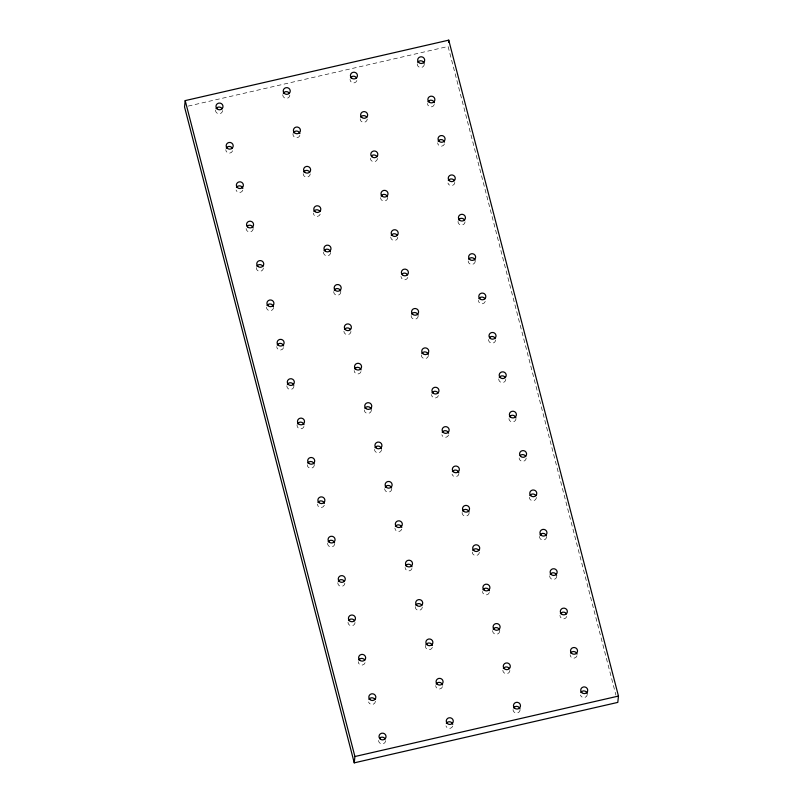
<?xml version="1.0" encoding="UTF-8"?>
<svg xmlns="http://www.w3.org/2000/svg" width="803" height="803" viewBox="0 0 803 803"><rect width="100%" height="100%" fill="white"/><g stroke="black" fill="none" stroke-linecap="round" stroke-linejoin="round"><path stroke-width="0.6" stroke-dasharray="4.01 3.01" d="M188.203 106.096L448.084 46.474L615.911 695.107M289.823 95.065A3.523 3.373 6 0 1 285.788 98.307A3.523 3.373 6 0 1 282.927 94.011M222.582 110.493A3.523 3.373 6 0 1 218.546 113.735A3.523 3.373 6 0 1 215.686 109.439M299.88 135.316A3.523 3.373 6 0 1 295.524 137.594A3.523 3.373 6 0 1 293.115 133.398M232.639 150.743A3.523 3.373 6 0 1 225.733 149.689M310.209 173.829A3.523 3.373 6 0 1 306.626 177.112A3.523 3.373 6 0 1 303.173 173.649M242.827 190.13A3.523 3.373 6 0 1 236.032 189.95M320.256 214.08A3.523 3.373 6 0 1 313.361 213.026M253.156 228.634A3.523 3.373 6 0 1 249.572 231.916A3.523 3.373 6 0 1 246.119 228.453M330.585 252.594A3.523 3.373 6 0 1 326.54 255.836A3.523 3.373 6 0 1 323.689 251.54M263.344 268.021A3.523 3.373 6 0 1 259.299 271.253A3.523 3.373 6 0 1 256.448 266.967M340.773 291.981A3.523 3.373 6 0 1 336.738 295.213A3.523 3.373 6 0 1 333.877 290.927M273.532 307.398A3.523 3.373 6 0 1 269.949 310.681A3.523 3.373 6 0 1 266.496 307.218M350.961 331.358A3.523 3.373 6 0 1 347.378 334.64A3.523 3.373 6 0 1 343.925 331.177M283.589 347.649A3.523 3.373 6 0 1 276.684 346.595M361.019 371.608A3.523 3.373 6 0 1 354.123 370.554M293.908 386.163A3.523 3.373 6 0 1 289.873 389.405A3.523 3.373 6 0 1 287.012 385.109M371.347 410.122A3.523 3.373 6 0 1 367.764 413.404A3.523 3.373 6 0 1 364.311 409.942M303.966 426.413A3.523 3.373 6 0 1 299.609 428.692A3.523 3.373 6 0 1 297.2 424.496M381.535 449.499A3.523 3.373 6 0 1 377.952 452.782A3.523 3.373 6 0 1 374.499 449.319M314.294 464.927A3.523 3.373 6 0 1 310.711 468.209A3.523 3.373 6 0 1 307.258 464.746M391.723 488.886A3.523 3.373 6 0 1 388.14 492.169A3.523 3.373 6 0 1 384.687 488.706M324.342 505.177A3.523 3.373 6 0 1 317.446 504.123M401.781 529.137A3.523 3.373 6 0 1 394.875 528.083M334.67 543.691A3.523 3.373 6 0 1 330.625 546.933A3.523 3.373 6 0 1 327.775 542.637M411.969 568.514A3.523 3.373 6 0 1 405.063 567.46M344.858 583.078A3.523 3.373 6 0 1 340.823 586.31A3.523 3.373 6 0 1 337.963 582.024M422.288 607.028A3.523 3.373 6 0 1 418.253 610.27A3.523 3.373 6 0 1 415.392 605.974M355.046 622.455A3.523 3.373 6 0 1 351.463 625.738A3.523 3.373 6 0 1 348.01 622.275M432.345 647.278A3.523 3.373 6 0 1 427.989 649.557A3.523 3.373 6 0 1 425.58 645.361M365.104 662.706A3.523 3.373 6 0 1 358.198 661.652M442.533 686.665A3.523 3.373 6 0 1 435.638 685.611M375.433 701.22A3.523 3.373 6 0 1 368.497 701.912M452.721 726.042A3.523 3.373 6 0 1 445.926 725.872M385.621 740.597A3.523 3.373 6 0 1 382.037 743.879A3.523 3.373 6 0 1 378.584 740.416M424.275 64.22A3.523 3.373 6 0 1 420.24 67.462A3.523 3.373 6 0 1 417.379 63.176M356.903 80.521A3.523 3.373 6 0 1 349.998 79.467M434.333 104.48A3.523 3.373 6 0 1 427.427 103.426M367.222 119.035A3.523 3.373 6 0 1 363.639 122.307A3.523 3.373 6 0 1 360.186 118.844M444.521 143.857A3.523 3.373 6 0 1 437.625 142.804M377.42 158.412A3.523 3.373 6 0 1 373.837 161.694A3.523 3.373 6 0 1 370.374 158.231M454.849 182.371A3.523 3.373 6 0 1 447.913 183.064M387.608 197.799A3.523 3.373 6 0 1 384.025 201.071A3.523 3.373 6 0 1 380.572 197.608M465.037 221.748A3.523 3.373 6 0 1 460.992 224.991A3.523 3.373 6 0 1 458.142 220.695M397.796 237.176A3.523 3.373 6 0 1 394.213 240.458A3.523 3.373 6 0 1 390.76 236.995M475.225 261.136A3.523 3.373 6 0 1 471.642 264.408A3.523 3.373 6 0 1 468.189 260.945M407.844 277.426A3.523 3.373 6 0 1 400.948 276.373M485.283 301.386A3.523 3.373 6 0 1 478.377 300.332M418.172 315.94A3.523 3.373 6 0 1 414.137 319.182A3.523 3.373 6 0 1 411.277 314.886M495.602 339.9A3.523 3.373 6 0 1 491.566 343.132A3.523 3.373 6 0 1 488.706 338.846M428.36 355.317A3.523 3.373 6 0 1 424.325 358.56A3.523 3.373 6 0 1 421.465 354.274M505.8 379.277A3.523 3.373 6 0 1 501.755 382.519A3.523 3.373 6 0 1 498.894 378.223M438.418 395.578A3.523 3.373 6 0 1 431.512 394.524M515.988 418.664A3.523 3.373 6 0 1 512.404 421.936A3.523 3.373 6 0 1 508.951 418.473M448.606 434.955A3.523 3.373 6 0 1 441.811 434.774M526.176 458.041A3.523 3.373 6 0 1 522.592 461.323A3.523 3.373 6 0 1 519.139 457.861M458.935 473.469A3.523 3.373 6 0 1 451.999 474.161M536.364 497.428A3.523 3.373 6 0 1 532.78 500.701A3.523 3.373 6 0 1 529.328 497.238M469.123 512.846A3.523 3.373 6 0 1 465.078 516.088A3.523 3.373 6 0 1 462.217 511.792M546.552 536.805A3.523 3.373 6 0 1 542.517 540.048A3.523 3.373 6 0 1 539.656 535.752M479.311 552.233A3.523 3.373 6 0 1 475.727 555.505A3.523 3.373 6 0 1 472.274 552.042M556.74 576.183A3.523 3.373 6 0 1 552.705 579.425A3.523 3.373 6 0 1 549.844 575.139M489.368 592.484A3.523 3.373 6 0 1 482.462 591.43M566.798 616.443A3.523 3.373 6 0 1 559.892 615.389M499.687 630.997A3.523 3.373 6 0 1 495.652 634.229A3.523 3.373 6 0 1 492.791 629.943M576.986 655.82A3.523 3.373 6 0 1 570.09 654.766M509.885 670.375A3.523 3.373 6 0 1 506.302 673.657A3.523 3.373 6 0 1 502.849 670.194M587.314 694.334A3.523 3.373 6 0 1 580.378 695.027M520.073 709.762A3.523 3.373 6 0 1 516.49 713.034A3.523 3.373 6 0 1 513.037 709.571"/><path stroke-width="1.2" d="M185.202 100.606L184.539 106.929L354.253 762.85L617.798 702.394L618.461 696.071L448.747 40.15L185.202 100.606L354.916 756.526L354.253 762.85M448.526 42.258L448.747 40.15M354.916 756.526L618.461 696.071M283.298 93.208A3.523 3.373 6 0 1 289.391 93.369M216.047 108.636A3.523 3.373 6 0 1 222.15 108.796M293.486 132.595A3.523 3.373 6 0 1 299.91 133.579M226.245 148.013A3.523 3.373 6 0 1 232.338 148.174M303.675 171.972A3.523 3.373 6 0 1 309.767 172.133M236.433 187.4A3.523 3.373 6 0 1 242.857 188.384M313.863 211.36A3.523 3.373 6 0 1 319.955 211.52M247.194 226.095A3.523 3.373 6 0 1 253.055 227.761M324.051 250.737A3.523 3.373 6 0 1 330.485 251.72M256.809 266.164A3.523 3.373 6 0 1 262.902 266.325M334.239 290.124A3.523 3.373 6 0 1 340.673 291.098M266.998 305.541A3.523 3.373 6 0 1 273.432 306.525M344.437 329.501A3.523 3.373 6 0 1 350.53 329.662M277.186 344.929A3.523 3.373 6 0 1 283.62 345.912M354.625 368.878A3.523 3.373 6 0 1 361.049 369.862M287.384 384.306A3.523 3.373 6 0 1 293.808 385.289M364.813 408.265A3.523 3.373 6 0 1 371.237 409.249M297.572 423.693A3.523 3.373 6 0 1 303.996 424.677M375.001 447.642A3.523 3.373 6 0 1 381.435 448.626M307.76 463.07A3.523 3.373 6 0 1 314.184 464.054M385.189 487.03A3.523 3.373 6 0 1 391.623 488.013M317.948 502.457A3.523 3.373 6 0 1 324.382 503.431M395.377 526.407A3.523 3.373 6 0 1 401.811 527.39M328.136 541.834A3.523 3.373 6 0 1 334.57 542.818M405.565 565.794A3.523 3.373 6 0 1 411.999 566.777M338.324 581.221A3.523 3.373 6 0 1 344.417 581.372M415.763 605.171A3.523 3.373 6 0 1 421.856 605.332M348.512 620.599A3.523 3.373 6 0 1 354.615 620.759M425.951 644.558A3.523 3.373 6 0 1 432.375 645.542M358.71 659.976A3.523 3.373 6 0 1 364.803 660.136M436.139 683.935A3.523 3.373 6 0 1 442.573 684.919M368.898 699.363A3.523 3.373 6 0 1 374.991 699.523M446.327 723.322A3.523 3.373 6 0 1 452.762 724.296M379.658 738.057A3.523 3.373 6 0 1 385.179 738.901M417.741 62.363A3.523 3.373 6 0 1 424.175 63.347M350.499 77.791A3.523 3.373 6 0 1 356.592 77.951M427.939 101.75A3.523 3.373 6 0 1 434.363 102.734M360.688 117.178A3.523 3.373 6 0 1 366.79 117.338M438.127 141.127A3.523 3.373 6 0 1 444.551 142.111M371.458 155.872A3.523 3.373 6 0 1 376.978 156.715M448.315 180.514A3.523 3.373 6 0 1 454.408 180.675M381.074 195.942A3.523 3.373 6 0 1 387.498 196.916M458.503 219.892A3.523 3.373 6 0 1 464.596 220.052M391.262 235.319A3.523 3.373 6 0 1 397.355 235.48M468.691 259.279A3.523 3.373 6 0 1 475.125 260.262M402.022 274.014A3.523 3.373 6 0 1 407.543 274.857M478.879 298.656A3.523 3.373 6 0 1 484.982 298.816M411.638 314.083A3.523 3.373 6 0 1 418.072 315.067M489.649 337.36A3.523 3.373 6 0 1 495.17 338.204M421.826 353.461A3.523 3.373 6 0 1 428.26 354.444M499.265 377.42A3.523 3.373 6 0 1 505.358 377.581M432.024 392.848A3.523 3.373 6 0 1 438.117 393.008M509.453 416.807A3.523 3.373 6 0 1 515.877 417.781M442.212 432.225A3.523 3.373 6 0 1 448.636 433.208M520.214 455.502A3.523 3.373 6 0 1 525.734 456.345M452.4 471.612A3.523 3.373 6 0 1 458.824 472.596M529.829 495.571A3.523 3.373 6 0 1 535.922 495.722M462.588 510.989A3.523 3.373 6 0 1 469.022 511.973M540.017 534.949A3.523 3.373 6 0 1 546.452 535.932M472.776 550.376A3.523 3.373 6 0 1 478.869 550.537M550.206 574.326A3.523 3.373 6 0 1 556.64 575.309M482.964 589.753A3.523 3.373 6 0 1 489.398 590.737M560.404 613.713A3.523 3.373 6 0 1 566.496 613.873M493.162 629.14A3.523 3.373 6 0 1 499.586 630.114M570.592 653.09A3.523 3.373 6 0 1 577.016 654.074M503.351 668.518A3.523 3.373 6 0 1 509.443 668.678M580.78 692.477A3.523 3.373 6 0 1 587.214 693.461M513.539 707.905A3.523 3.373 6 0 1 519.963 708.878M284.192 93.309A3.523 3.373 6 0 0 290.114 91.954A3.523 3.373 6 0 0 285.878 87.708A3.523 3.373 6 0 0 284.192 93.309M216.951 108.736A3.523 3.373 6 0 0 222.873 107.371A3.523 3.373 6 0 0 218.637 103.135A3.523 3.373 6 0 0 216.951 108.736M294.38 132.686A3.523 3.373 6 0 0 300.302 131.331A3.523 3.373 6 0 0 296.066 127.095A3.523 3.373 6 0 0 294.38 132.686M227.139 148.113A3.523 3.373 6 0 0 233.061 146.758A3.523 3.373 6 0 0 228.825 142.512A3.523 3.373 6 0 0 227.139 148.113M304.578 172.073A3.523 3.373 6 0 0 310.49 170.718A3.523 3.373 6 0 0 306.254 166.472A3.523 3.373 6 0 0 304.578 172.073M237.337 187.5A3.523 3.373 6 0 0 243.249 186.135A3.523 3.373 6 0 0 239.013 181.9A3.523 3.373 6 0 0 237.337 187.5M314.766 211.45A3.523 3.373 6 0 0 320.678 210.095A3.523 3.373 6 0 0 316.452 205.859A3.523 3.373 6 0 0 314.766 211.45M247.525 226.878A3.523 3.373 6 0 0 253.437 225.523A3.523 3.373 6 0 0 249.211 221.277A3.523 3.373 6 0 0 247.525 226.878M324.954 250.837A3.523 3.373 6 0 0 330.866 249.472A3.523 3.373 6 0 0 326.64 245.236A3.523 3.373 6 0 0 324.954 250.837M257.713 266.255A3.523 3.373 6 0 0 263.625 264.9A3.523 3.373 6 0 0 259.399 260.664A3.523 3.373 6 0 0 257.713 266.255M335.142 290.214A3.523 3.373 6 0 0 341.054 288.859A3.523 3.373 6 0 0 336.828 284.613A3.523 3.373 6 0 0 335.142 290.214M267.901 305.642A3.523 3.373 6 0 0 273.813 304.287A3.523 3.373 6 0 0 269.587 300.041A3.523 3.373 6 0 0 267.901 305.642M345.33 329.601A3.523 3.373 6 0 0 351.252 328.236A3.523 3.373 6 0 0 347.016 324A3.523 3.373 6 0 0 345.33 329.601M278.089 345.019A3.523 3.373 6 0 0 284.001 343.664A3.523 3.373 6 0 0 279.775 339.428A3.523 3.373 6 0 0 278.089 345.019M355.518 368.978A3.523 3.373 6 0 0 361.44 367.623A3.523 3.373 6 0 0 357.205 363.378A3.523 3.373 6 0 0 355.518 368.978M288.277 384.406A3.523 3.373 6 0 0 294.199 383.051A3.523 3.373 6 0 0 289.963 378.805A3.523 3.373 6 0 0 288.277 384.406M365.716 408.366A3.523 3.373 6 0 0 371.628 407.001A3.523 3.373 6 0 0 367.393 402.765A3.523 3.373 6 0 0 365.716 408.366M298.465 423.783A3.523 3.373 6 0 0 304.387 422.428A3.523 3.373 6 0 0 300.151 418.192A3.523 3.373 6 0 0 298.465 423.783M375.904 447.743A3.523 3.373 6 0 0 381.816 446.388A3.523 3.373 6 0 0 377.591 442.142A3.523 3.373 6 0 0 375.904 447.743M308.663 463.17A3.523 3.373 6 0 0 314.575 461.815A3.523 3.373 6 0 0 310.339 457.569A3.523 3.373 6 0 0 308.663 463.17M386.092 487.12A3.523 3.373 6 0 0 392.005 485.765A3.523 3.373 6 0 0 387.779 481.529A3.523 3.373 6 0 0 386.092 487.12M318.851 502.548A3.523 3.373 6 0 0 324.763 501.192A3.523 3.373 6 0 0 320.538 496.957A3.523 3.373 6 0 0 318.851 502.548M396.28 526.507A3.523 3.373 6 0 0 402.193 525.152A3.523 3.373 6 0 0 397.967 520.906A3.523 3.373 6 0 0 396.28 526.507M329.039 541.935A3.523 3.373 6 0 0 334.951 540.58A3.523 3.373 6 0 0 330.726 536.334A3.523 3.373 6 0 0 329.039 541.935M406.469 565.884A3.523 3.373 6 0 0 412.381 564.529A3.523 3.373 6 0 0 408.155 560.293A3.523 3.373 6 0 0 406.469 565.884M339.227 581.312A3.523 3.373 6 0 0 345.139 579.957A3.523 3.373 6 0 0 340.914 575.711A3.523 3.373 6 0 0 339.227 581.312M416.657 605.271A3.523 3.373 6 0 0 422.579 603.916A3.523 3.373 6 0 0 418.343 599.67A3.523 3.373 6 0 0 416.657 605.271M349.415 620.699A3.523 3.373 6 0 0 355.338 619.334A3.523 3.373 6 0 0 351.102 615.098A3.523 3.373 6 0 0 349.415 620.699M426.845 644.648A3.523 3.373 6 0 0 432.767 643.293A3.523 3.373 6 0 0 428.531 639.058A3.523 3.373 6 0 0 426.845 644.648M359.603 660.076A3.523 3.373 6 0 0 365.526 658.721A3.523 3.373 6 0 0 361.29 654.475A3.523 3.373 6 0 0 359.603 660.076M437.043 684.036A3.523 3.373 6 0 0 442.955 682.68A3.523 3.373 6 0 0 438.719 678.435A3.523 3.373 6 0 0 437.043 684.036M369.802 699.463A3.523 3.373 6 0 0 375.714 698.098A3.523 3.373 6 0 0 371.478 693.862A3.523 3.373 6 0 0 369.802 699.463M447.231 723.413A3.523 3.373 6 0 0 453.143 722.058A3.523 3.373 6 0 0 448.917 717.822A3.523 3.373 6 0 0 447.231 723.413M379.99 738.84A3.523 3.373 6 0 0 385.902 737.485A3.523 3.373 6 0 0 381.676 733.239A3.523 3.373 6 0 0 379.99 738.84M418.644 62.463A3.523 3.373 6 0 0 424.556 61.108A3.523 3.373 6 0 0 420.33 56.862A3.523 3.373 6 0 0 418.644 62.463M351.403 77.891A3.523 3.373 6 0 0 357.315 76.536A3.523 3.373 6 0 0 353.089 72.29A3.523 3.373 6 0 0 351.403 77.891M428.832 101.84A3.523 3.373 6 0 0 434.754 100.485A3.523 3.373 6 0 0 430.518 96.25A3.523 3.373 6 0 0 428.832 101.84M361.591 117.268A3.523 3.373 6 0 0 367.513 115.913A3.523 3.373 6 0 0 363.277 111.677A3.523 3.373 6 0 0 361.591 117.268M439.02 141.228A3.523 3.373 6 0 0 444.942 139.873A3.523 3.373 6 0 0 440.706 135.627A3.523 3.373 6 0 0 439.02 141.228M371.779 156.655A3.523 3.373 6 0 0 377.701 155.3A3.523 3.373 6 0 0 373.465 151.054A3.523 3.373 6 0 0 371.779 156.655M449.218 180.605A3.523 3.373 6 0 0 455.13 179.25A3.523 3.373 6 0 0 450.895 175.014A3.523 3.373 6 0 0 449.218 180.605M381.977 196.032A3.523 3.373 6 0 0 387.889 194.677A3.523 3.373 6 0 0 383.653 190.431A3.523 3.373 6 0 0 381.977 196.032M459.406 219.992A3.523 3.373 6 0 0 465.318 218.637A3.523 3.373 6 0 0 461.093 214.391A3.523 3.373 6 0 0 459.406 219.992M392.165 235.42A3.523 3.373 6 0 0 398.077 234.054A3.523 3.373 6 0 0 393.851 229.819A3.523 3.373 6 0 0 392.165 235.42M469.594 259.369A3.523 3.373 6 0 0 475.506 258.014A3.523 3.373 6 0 0 471.281 253.778A3.523 3.373 6 0 0 469.594 259.369M402.353 274.797A3.523 3.373 6 0 0 408.265 273.442A3.523 3.373 6 0 0 404.039 269.196A3.523 3.373 6 0 0 402.353 274.797M479.782 298.756A3.523 3.373 6 0 0 485.695 297.401A3.523 3.373 6 0 0 481.469 293.155A3.523 3.373 6 0 0 479.782 298.756M412.541 314.184A3.523 3.373 6 0 0 418.453 312.819A3.523 3.373 6 0 0 414.228 308.583A3.523 3.373 6 0 0 412.541 314.184M489.971 338.133A3.523 3.373 6 0 0 495.893 336.778A3.523 3.373 6 0 0 491.657 332.542A3.523 3.373 6 0 0 489.971 338.133M422.729 353.561A3.523 3.373 6 0 0 428.641 352.206A3.523 3.373 6 0 0 424.416 347.96A3.523 3.373 6 0 0 422.729 353.561M500.159 377.52A3.523 3.373 6 0 0 506.081 376.165A3.523 3.373 6 0 0 501.845 371.919A3.523 3.373 6 0 0 500.159 377.52M432.917 392.948A3.523 3.373 6 0 0 438.839 391.583A3.523 3.373 6 0 0 434.604 387.347A3.523 3.373 6 0 0 432.917 392.948M510.357 416.898A3.523 3.373 6 0 0 516.269 415.542A3.523 3.373 6 0 0 512.033 411.297A3.523 3.373 6 0 0 510.357 416.898M443.105 432.325A3.523 3.373 6 0 0 449.028 430.97A3.523 3.373 6 0 0 444.792 426.724A3.523 3.373 6 0 0 443.105 432.325M520.545 456.285A3.523 3.373 6 0 0 526.457 454.92A3.523 3.373 6 0 0 522.231 450.684A3.523 3.373 6 0 0 520.545 456.285M453.304 471.702A3.523 3.373 6 0 0 459.216 470.347A3.523 3.373 6 0 0 454.98 466.111A3.523 3.373 6 0 0 453.304 471.702M530.733 495.662A3.523 3.373 6 0 0 536.645 494.307A3.523 3.373 6 0 0 532.419 490.061A3.523 3.373 6 0 0 530.733 495.662M463.492 511.089A3.523 3.373 6 0 0 469.404 509.734A3.523 3.373 6 0 0 465.178 505.488A3.523 3.373 6 0 0 463.492 511.089M540.921 535.049A3.523 3.373 6 0 0 546.833 533.684A3.523 3.373 6 0 0 542.607 529.448A3.523 3.373 6 0 0 540.921 535.049M473.68 550.467A3.523 3.373 6 0 0 479.592 549.111A3.523 3.373 6 0 0 475.366 544.876A3.523 3.373 6 0 0 473.68 550.467M551.109 574.426A3.523 3.373 6 0 0 557.021 573.071A3.523 3.373 6 0 0 552.795 568.825A3.523 3.373 6 0 0 551.109 574.426M483.868 589.854A3.523 3.373 6 0 0 489.78 588.499A3.523 3.373 6 0 0 485.554 584.253A3.523 3.373 6 0 0 483.868 589.854M561.297 613.803A3.523 3.373 6 0 0 567.219 612.448A3.523 3.373 6 0 0 562.983 608.212A3.523 3.373 6 0 0 561.297 613.803M494.056 629.231A3.523 3.373 6 0 0 499.978 627.876A3.523 3.373 6 0 0 495.742 623.64A3.523 3.373 6 0 0 494.056 629.231M571.495 653.19A3.523 3.373 6 0 0 577.407 651.835A3.523 3.373 6 0 0 573.171 647.589A3.523 3.373 6 0 0 571.495 653.19M504.244 668.618A3.523 3.373 6 0 0 510.166 667.263A3.523 3.373 6 0 0 505.93 663.017A3.523 3.373 6 0 0 504.244 668.618M581.683 692.567A3.523 3.373 6 0 0 587.595 691.212A3.523 3.373 6 0 0 583.369 686.977A3.523 3.373 6 0 0 581.683 692.567M514.442 707.995A3.523 3.373 6 0 0 520.354 706.64A3.523 3.373 6 0 0 516.118 702.394A3.523 3.373 6 0 0 514.442 707.995"/></g></svg>
